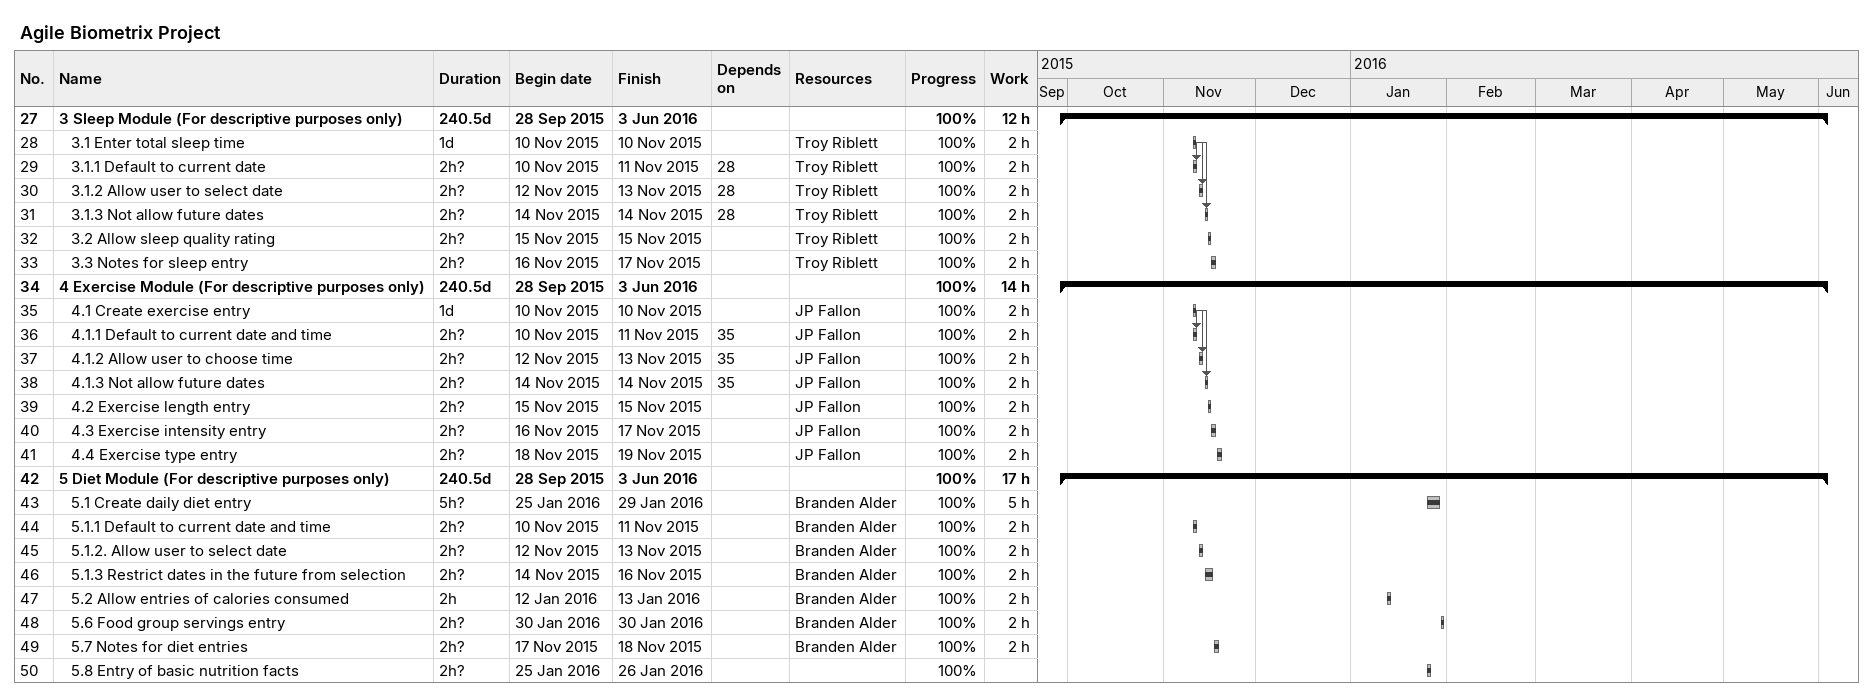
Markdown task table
Agile Biometrix Project

| ID | Level | Task | Duration | Start | Finish | Predecessors | Resources | % complete | Work (h) |
|---|---|---|---|---|---|---|---|---|---|
| 27 | 1 | **3 Sleep Module (For descriptive purposes only)** | 240.5d | 2015-09-28 | 2016-06-03 |  |  | 100 | 12 |
| 28 | 2 | 3.1 Enter total sleep time | 1d | 2015-11-10 | 2015-11-10 |  | Troy Riblett | 100 | 2 |
| 29 | 2 | 3.1.1 Default to current date | 2h? | 2015-11-10 | 2015-11-11 | 28 | Troy Riblett | 100 | 2 |
| 30 | 2 | 3.1.2 Allow user to select date | 2h? | 2015-11-12 | 2015-11-13 | 28 | Troy Riblett | 100 | 2 |
| 31 | 2 | 3.1.3 Not allow future dates | 2h? | 2015-11-14 | 2015-11-14 | 28 | Troy Riblett | 100 | 2 |
| 32 | 2 | 3.2 Allow sleep quality rating | 2h? | 2015-11-15 | 2015-11-15 |  | Troy Riblett | 100 | 2 |
| 33 | 2 | 3.3 Notes for sleep entry | 2h? | 2015-11-16 | 2015-11-17 |  | Troy Riblett | 100 | 2 |
| 34 | 1 | **4 Exercise Module (For descriptive purposes only)** | 240.5d | 2015-09-28 | 2016-06-03 |  |  | 100 | 14 |
| 35 | 2 | 4.1 Create exercise entry | 1d | 2015-11-10 | 2015-11-10 |  | JP Fallon | 100 | 2 |
| 36 | 2 | 4.1.1 Default to current date and time | 2h? | 2015-11-10 | 2015-11-11 | 35 | JP Fallon | 100 | 2 |
| 37 | 2 | 4.1.2 Allow user to choose time | 2h? | 2015-11-12 | 2015-11-13 | 35 | JP Fallon | 100 | 2 |
| 38 | 2 | 4.1.3 Not allow future dates | 2h? | 2015-11-14 | 2015-11-14 | 35 | JP Fallon | 100 | 2 |
| 39 | 2 | 4.2 Exercise length entry | 2h? | 2015-11-15 | 2015-11-15 |  | JP Fallon | 100 | 2 |
| 40 | 2 | 4.3 Exercise intensity entry | 2h? | 2015-11-16 | 2015-11-17 |  | JP Fallon | 100 | 2 |
| 41 | 2 | 4.4 Exercise type entry | 2h? | 2015-11-18 | 2015-11-19 |  | JP Fallon | 100 | 2 |
| 42 | 1 | **5 Diet Module (For descriptive purposes only)** | 240.5d | 2015-09-28 | 2016-06-03 |  |  | 100 | 17 |
| 43 | 2 | 5.1 Create daily diet entry | 5h? | 2016-01-25 | 2016-01-29 |  | Branden Alder | 100 | 5 |
| 44 | 2 | 5.1.1 Default to current date and time | 2h? | 2015-11-10 | 2015-11-11 |  | Branden Alder | 100 | 2 |
| 45 | 2 | 5.1.2. Allow user to select date | 2h? | 2015-11-12 | 2015-11-13 |  | Branden Alder | 100 | 2 |
| 46 | 2 | 5.1.3 Restrict dates in the future from selection | 2h? | 2015-11-14 | 2015-11-16 |  | Branden Alder | 100 | 2 |
| 47 | 2 | 5.2 Allow entries of calories consumed | 2h | 2016-01-12 | 2016-01-13 |  | Branden Alder | 100 | 2 |
| 48 | 2 | 5.6 Food group servings entry | 2h? | 2016-01-30 | 2016-01-30 |  | Branden Alder | 100 | 2 |
| 49 | 2 | 5.7 Notes for diet entries | 2h? | 2015-11-17 | 2015-11-18 |  | Branden Alder | 100 | 2 |
| 50 | 2 | 5.8 Entry of basic nutrition facts | 2h? | 2016-01-25 | 2016-01-26 |  |  | 100 |  |
